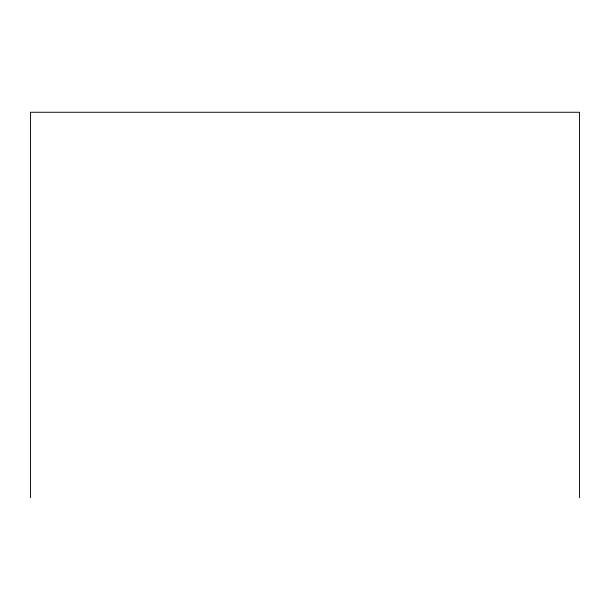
<?xml version="1.0" encoding="UTF-8"?>
<svg xmlns="http://www.w3.org/2000/svg" width="610" height="610" viewBox="0 0 610 610"><rect width="100%" height="100%" fill="white"/><g stroke="black" fill="none" stroke-linecap="round" stroke-linejoin="round"><path stroke-width="0.91" d="M579.5 497.729L579.5 112.27L30.5 112.27L30.5 497.729"/></g></svg>
